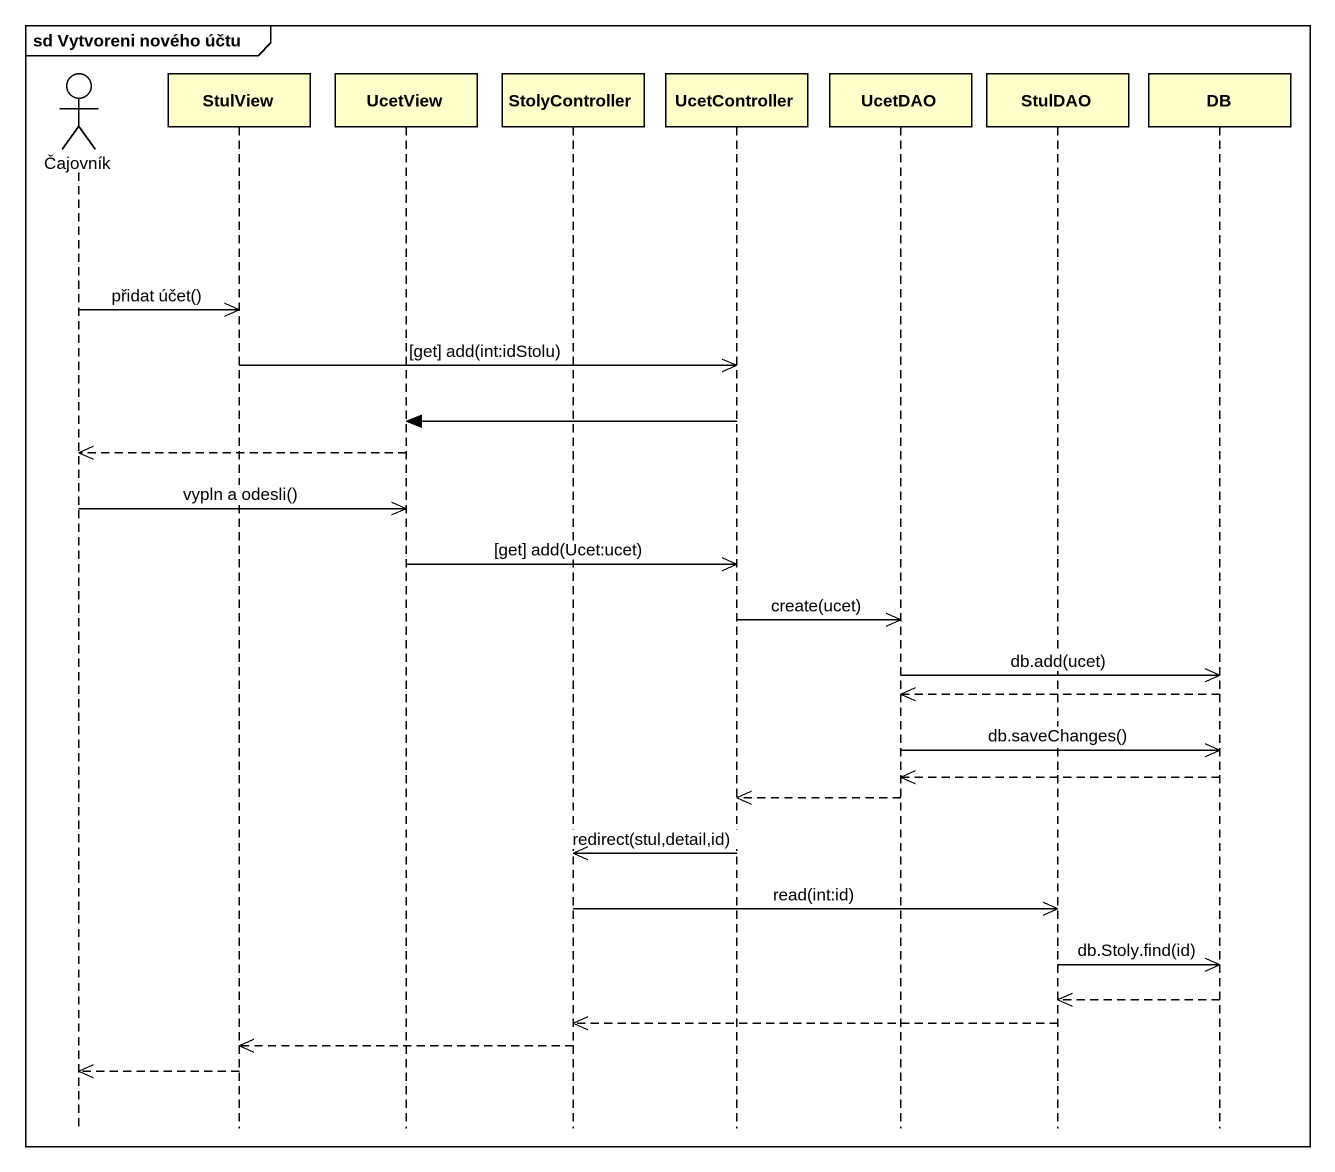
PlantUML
@startuml
mainframe sd Vytvoreni nového účtu
hide footbox
actor Čajovník
participant StulView
participant UcetView
participant StolyController
participant UcetController
participant UcetDAO
participant StulDAO
participant DB

Čajovník ->> StulView : přidat účet()
StulView ->> UcetController : [get] add(int:idStolu)
UcetController -> UcetView
UcetView -->> Čajovník
Čajovník ->> UcetView : vypln a odesli()
UcetView ->> UcetController : [get] add(Ucet:ucet)
UcetController ->> UcetDAO : create(ucet)
UcetDAO ->> DB : db.add(ucet)
DB -->> UcetDAO
UcetDAO ->> DB : db.saveChanges()
DB -->> UcetDAO
UcetDAO -->> UcetController
UcetController ->> StolyController : redirect(stul,detail,id)
StolyController ->> StulDAO : read(int:id)
StulDAO ->> DB : db.Stoly.find(id)
DB -->> StulDAO
StulDAO -->> StolyController
StolyController -->> StulView
StulView -->> Čajovník
@enduml
